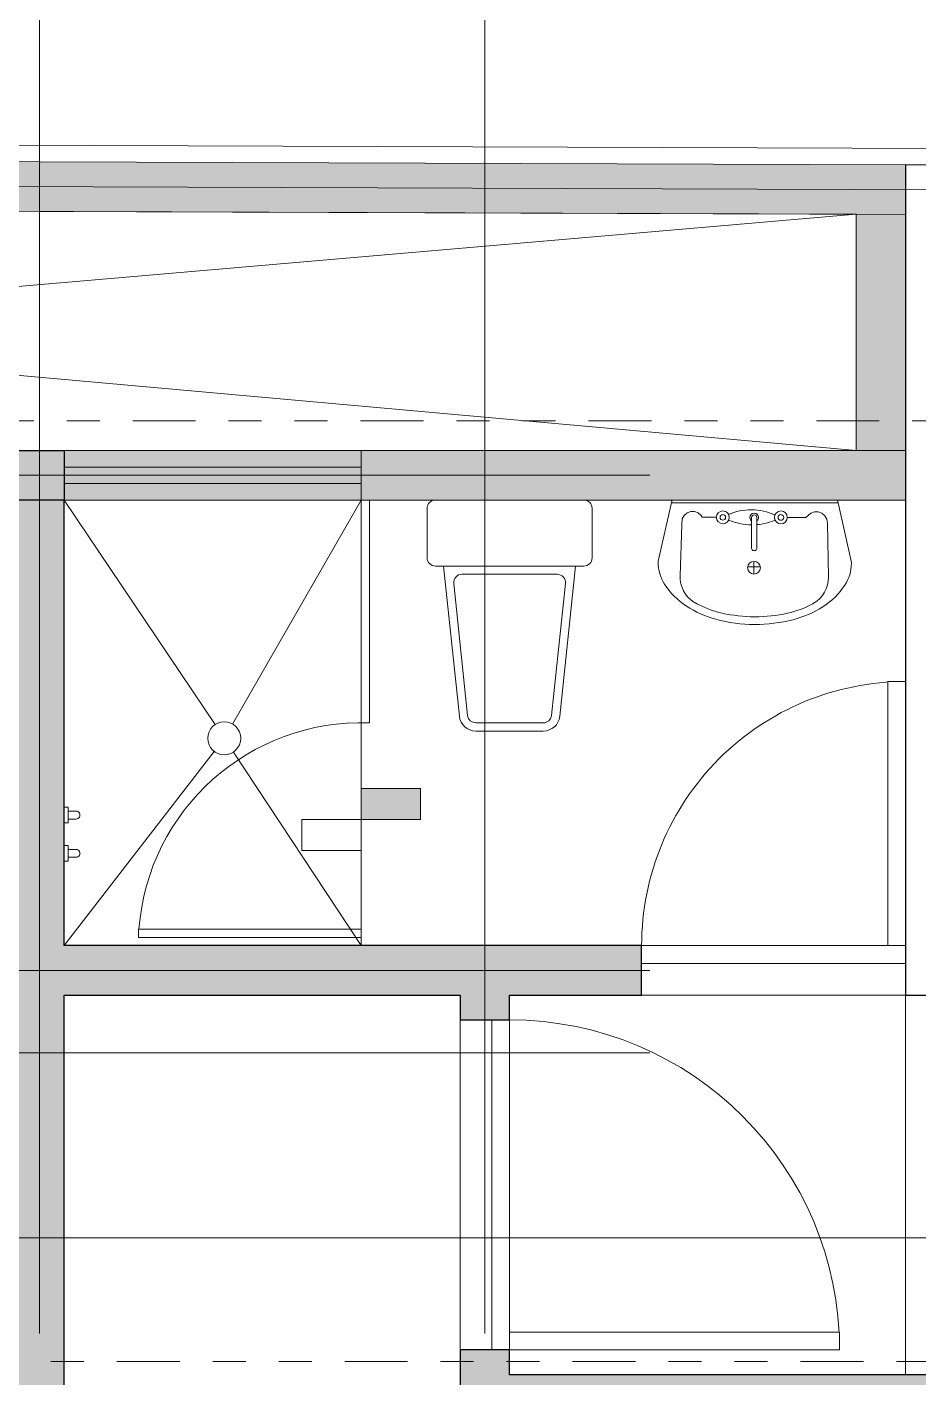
# Model space of a CAD drawing. Header units: metres. Extents: x -54 to 264, y -14 to 31.
# Drawn here: x 37.258 to 39.958, y 17.793 to 21.883 of the extents above; entities that cross this region are included whole.
import ezdxf
from ezdxf.enums import TextEntityAlignment as Align

# ---------------------------------------------------------------- set-up
doc = ezdxf.new("R2010")
doc.units = ezdxf.units.M
doc.header["$LTSCALE"] = 0.001
for name, pattern in [('CENTERX2', [101.6, 63.5, -12.7, 12.7, -12.7]), ('DIVIDEX2', [63.5, 25.4, -12.7, 0, -12.7, 0, -12.7]), ('HIDDENX2', [19.05, 12.7, -6.35])]:
    doc.linetypes.add(name, pattern=pattern)
doc.layers.get('0').update_dxf_attribs({"lineweight": 13, "true_color": 0x000000})
for name, color, linetype, lineweight, true_color in [('JACH-Anotaciones-Cotas-NivelesPiso-Grals', 7, 'Continuous', 13, 0x000000), ('JACH-Anotaciones-Cotas-NivelesPiso-Grals @ 0.075', 7, 'Continuous', 13, 0x000000), ('Jach-Anotaciones-Hatch-Lum100%', 7, 'Continuous', 13, 0x000000), ('Jach-Anotaciones-Hatch-Lum50%', 9, 'Continuous', 13, 0x808080), ('Jach-Anotaciones-Hatch-Lum80%', 250, 'Continuous', 13, 0x333333), ('JACH-Anotaciones-Lineas-CORTE', 7, 'DIVIDEX2', 18, 0x000000), ('JACH-Anotaciones-Lineas-CORTE @ 0.075', 7, 'DIVIDEX2', 18, 0x000000), ('JACH-Anotaciones-Lineas-EJES', 7, 'CENTERX2', 9, 0x666666), ('JACH-Arq-Lineas-Piso', 7, 'Continuous', 13, 0x1a1a1a), ('JACH-Arq-Lineas-Proyeccion', 250, 'HIDDENX2', 13, 0x333333), ('JACH-Arq-Líneas-ProyeccionCerramientos', 7, 'HIDDENX2', 13, 0x000000), ('JACH-Arq-Mobiliario01-', 250, 'Continuous', 9, 0x333333), ('JACH-Arq-Muros01-Carga', 7, 'Continuous', 25, 0x000000), ('JACH-Arq-Muros03Bajos', 7, 'Continuous', 13, 0x404040), ('JACH-Arq-Puertas01-', 7, 'Continuous', 13, 0x404040), ('JACH-Arq-Ventanas-BajasyPisoTecho', 7, 'Continuous', 13, 0x404040)]:
    doc.layers.add(name, color=color, linetype=linetype, lineweight=lineweight, true_color=true_color)
doc.styles.add('01c-Arial-JACH(3mm)', font='arial.ttf', dxfattribs={"height": 3})

# ---------------------------------------------------------------- blocks, each defined once
blk = doc.blocks.new('*U69')
at = {"lineweight": 0, "ltscale": 100}
blk.add_wipeout([(-0.925, 0.17), (-0.925, -0.02), (-0.125, -0.02), (-0.125, 0.17)], dxfattribs=at).dxf.layer = 'Jach-Anotaciones-Hatch-Lum50%'
at = {"lineweight": 0}
blk.add_arc((-0.925, 0), 0.8, 270, 0, dxfattribs=at)
at = {"lineweight": 30}
blk.add_wipeout([(-0.871, 0), (-0.871, -0.8), (-0.925, -0.8), (-0.925, 0)], dxfattribs=at)
blk.add_lwpolyline([(-0.871, 0), (-0.871, -0.8), (-0.925, -0.8), (-0.925, 0)], close=True)
at = {"layer": 'Jach-Anotaciones-Hatch-Lum50%', "color": 9}
blk.add_lwpolyline([(-0.925, 0.054), (-0.125, 0.054), (-0.125, 0), (-0.925, 0)], close=True, dxfattribs=at)
blk = doc.blocks.new('A$C274B7A8C')
for p, q in [((0.025, 0.7), (0.475, 0.7)), ((0, 0.525), (0, 0.675)), ((0.5, 0.675), (0.5, 0.525)), ((0.475, 0.5), (0.025, 0.5)), ((0.05, 0.5), (0.0979, 0.0448)), ((0.4021, 0.0448), (0.45, 0.5)), ((0.1055, 0.475), (0.3945, 0.475)), ((0.0807, 0.4474), (0.1228, 0.0474)), ((0.3772, 0.0474), (0.4193, 0.4474)), ((0.1476, 0.025), (0.3524, 0.025)), ((0.1476, 0), (0.3524, 0))]:
    blk.add_line(p, q)
for centre, radius, start, end in [((0.025, 0.675), 0.025, 90, 180), ((0.475, 0.675), 0.025, 0, 90), ((0.025, 0.525), 0.025, 180, 270), ((0.475, 0.525), 0.025, 270, 0), ((0.1055, 0.45), 0.025, 90, 186.009), ((0.3945, 0.45), 0.025, 353.991, 90), ((0.1476, 0.05), 0.05, 186.009, 270), ((0.1476, 0.05), 0.025, 186.009, 270), ((0.3524, 0.05), 0.025, 270, 353.991), ((0.3524, 0.05), 0.05, 270, 353.991)]:
    blk.add_arc(centre, radius, start, end)
blk = doc.blocks.new('A$C6AA41FE3')
at = {"linetype": 'ByBlock'}
for p, q in [((0.1919, 0.5849), (0.3733, 0.5439)), ((0.3687, 0.04), (0.3687, 0.5439)), ((0.3687, 0.5439), (0.3772, 0.5439)), ((0.3772, 0.0411), (0.3772, 0.5439)), ((0.3026, 0.514), (0.1469, 0.5187)), ((0.32, 0.5127), (0.3026, 0.514)), ((0.3305, 0.5069), (0.32, 0.5127)), ((0.3383, 0.4979), (0.3305, 0.5069)), ((0.3425, 0.4869), (0.3383, 0.4979)), ((0.3251, 0.409), (0.3253, 0.4524)), ((0.3253, 0.4524), (0.3305, 0.4553)), ((0.3305, 0.4553), (0.3383, 0.4642)), ((0.3383, 0.4642), (0.3425, 0.4752)), ((0.3425, 0.4752), (0.3425, 0.4869)), ((0.1525, 0.2951), (0.1884, 0.2951)), ((0.1747, 0.3146), (0.1747, 0.2774)), ((0.2326, 0.3025), (0.3243, 0.3025)), ((0.2326, 0.3021), (0.2326, 0.3025)), ((0.2326, 0.2863), (0.2326, 0.2867)), ((0.3243, 0.2863), (0.2326, 0.2863)), ((0.3243, 0.3025), (0.3243, 0.3024)), ((0.3243, 0.2864), (0.3243, 0.2863)), ((0.3243, 0.1379), (0.3245, 0.1941)), ((0.3374, 0.1229), (0.3243, 0.1379)), ((0.3415, 0.1119), (0.3374, 0.1229)), ((0.3296, 0.0802), (0.3374, 0.0892)), ((0.3374, 0.0892), (0.3415, 0.1002)), ((0.3415, 0.1002), (0.3415, 0.1119)), ((0.144, 0.0693), (0.3071, 0.0724)), ((0.3071, 0.0724), (0.3191, 0.0744)), ((0.3191, 0.0744), (0.3296, 0.0802)), ((0.3772, 0.0411), (0.3687, 0.0411)), ((0.188, 0), (0.3687, 0.04))]:
    blk.add_line(p, q, dxfattribs=at)
for centre, radius in [((0.3245, 0.3895), 0.0195), ((0.3245, 0.3895), 0.00849), ((0.172, 0.2951), 0.0195), ((0.3245, 0.2136), 0.0195), ((0.3245, 0.2136), 0.00849)]:
    blk.add_circle(centre, radius, dxfattribs=at)
for centre, radius, start, end in [((0.1864, 0.4671), 0.118, 89.1785, 123.1413), ((0.1877, 0.4667), 0.1183, 87.9266, 89.8113), ((0.241, 0.3799), 0.2208, 122.6461, 147.0936), ((0.3304, 0.324), 0.3262, 147.383, 164.6821), ((0.1441, 0.4288), 0.09, 88.2595, 147.7588), ((0.3272, 0.3256), 0.3003, 152.1306, 167.3001), ((0.2193, 0.3814), 0.1789, 147.7588, 151.7723), ((0.4743, 0.289), 0.4743, 165.1956, 179.4863), ((0.5, 0.2906), 0.4766, 167.7656, 179.7702), ((0.4839, 0.3016), 0.1818, 157.4645, 179.7061), ((0.1798, 0.3042), 0.1678, 334.4875, 24.1794), ((0.4743, 0.2935), 0.4743, 180.0316, 194.3223), ((0.5, 0.2944), 0.4766, 180.2298, 192.2344), ((0.2312, 0.2944), 0.0078, 80.1551, 279.8449), ((0.4839, 0.3016), 0.1818, 184.8087, 202.5355), ((0.3243, 0.2944), 0.013, 218.4979, 141.5021), ((0.3243, 0.2944), 0.0134, 270, 90), ((0.3243, 0.2944), 0.00798, 270, 90), ((0.33, 0.2597), 0.3262, 194.841, 212.14), ((0.3272, 0.2594), 0.3003, 192.6999, 207.8694), ((0.2402, 0.2046), 0.2208, 212.4413, 236.8887), ((0.2193, 0.2037), 0.1789, 208.2281, 209.9799), ((0.1423, 0.1592), 0.09, 209.9799, 271.0537), ((0.1848, 0.1179), 0.1179, 236.4084, 270.3713), ((0.1861, 0.1183), 0.1183, 269.7541, 270.9471)]:
    blk.add_arc(centre, radius, start, end, dxfattribs=at)
blk = doc.blocks.new('*U94')
at = {"lineweight": 0}
blk.add_arc((-2.075, -1), 1, 360, 90, dxfattribs=at)
at = {"layer": 'Jach-Anotaciones-Hatch-Lum50%'}
blk.add_lwpolyline([(-2.075, -1.054), (-1.075, -1.054), (-1.075, -1), (-2.075, -1)], close=True, dxfattribs=at)
at = {"lineweight": 30}
blk.add_wipeout([(-2.021, -1), (-2.021, 0), (-2.075, 0), (-2.075, -1)], dxfattribs=at)
blk.add_lwpolyline([(-2.021, -1), (-2.021, 0), (-2.075, 0), (-2.075, -1)], close=True)
blk = doc.blocks.new('*U92')
at = {"lineweight": 0, "ltscale": 100}
h = blk.add_hatch(color=256, dxfattribs=at)
h.dxf.hatch_style = 1
h.paths.add_polyline_path([(0, 0), (0, -1.25), (2.4, -1.25), (2.4, 0)])
for points in [[(-2.4, 1.25), (-2.4, 0), (0, 0), (0, 1.25)], [(0, 0), (0, -1.25), (2.4, -1.25), (2.4, 0)]]:
    blk.add_lwpolyline(points, close=True, dxfattribs=at)
blk = doc.blocks.new('*U585')
at = {"layer": 'JACH-Anotaciones-Cotas-NivelesPiso-Grals @ 0.075', "xscale": -0.07500000000000002, "yscale": 0.07500000000000002, "zscale": 0.07500000000000002, "rotation": 180}
blk.add_blockref('*U92', (38.2709, 19.4821), dxfattribs=at)
blk = doc.blocks.new('*U297')
at = {"linetype": 'DIVIDEX2', "lineweight": 0, "ltscale": 100}
blk.add_lwpolyline([(-768.018, 0), (62.177, 0)], dxfattribs=at)
at = {"lineweight": 0, "ltscale": 100, "style": '01c-Arial-JACH(3mm)'}
for tag, p in [('JACH-SECCIONMURO', (-773.518, 2.109)), ('NO.DEPLANO', (-773.518, -1.994))]:
    blk.add_attdef(tag, text='', height=3, dxfattribs=at).set_placement(p, align=Align.MIDDLE_CENTER)
blk = doc.blocks.new('*U644')
at = {"layer": 'JACH-Anotaciones-Lineas-CORTE @ 0.075', "xscale": -0.075, "yscale": 0.075, "zscale": 0.075, "rotation": 180}
blk.add_blockref('*U297', (50.9401, 17.84), dxfattribs=at)
blk = doc.blocks.new('*U294')
at = {"linetype": 'DIVIDEX2', "lineweight": 0, "ltscale": 100}
blk.add_lwpolyline([(-767.377, 0), (62.177, 0)], dxfattribs=at)
at = {"lineweight": 0, "ltscale": 100, "style": '01c-Arial-JACH(3mm)'}
for tag, p in [('JACH-SECCIONMURO', (-772.877, 2.109)), ('NO.DEPLANO', (-772.877, -1.994))]:
    blk.add_attdef(tag, text='', height=3, dxfattribs=at).set_placement(p, align=Align.MIDDLE_CENTER)
blk = doc.blocks.new('*U652')
at = {"layer": 'JACH-Anotaciones-Lineas-CORTE @ 0.075', "xscale": -0.075, "yscale": 0.075, "zscale": 0.075, "rotation": 180}
blk.add_blockref('*U294', (50.9401, 20.69), dxfattribs=at)

msp = doc.modelspace()

# ---------------------------------------------------------------- hatches: boundary and pattern name
at = {"layer": 'Jach-Anotaciones-Hatch-Lum50%', "ltscale": 100}
msp.add_hatch(color=256, dxfattribs=at).paths.add_polyline_path([(31.4709, 21.4947), (31.4709, 21.3447), (39.7709, 21.3156), (39.7709, 20.6), (39.9209, 20.6), (39.9209, 21.4656)])
h = msp.add_hatch(color=256, dxfattribs=at)
h.dxf.hatch_style = 1
h.paths.add_polyline_path([(37.3709, 20.6), (38.2709, 20.6), (38.2709, 20.45), (37.3709, 20.45)])
at = {"layer": 'Jach-Anotaciones-Hatch-Lum80%', "ltscale": 100}
h = msp.add_hatch(color=256, dxfattribs=at)
h.dxf.hatch_style = 1
h.paths.add_polyline_path([(32.6709, 20.6), (37.3709, 20.6), (37.3709, 20.45), (32.6709, 20.45)])
h = msp.add_hatch(color=256, dxfattribs=at)
h.dxf.hatch_style = 1
h.paths.add_polyline_path([(39.9209, 20.6), (38.2709, 20.6), (38.2709, 20.45), (39.9209, 20.45)])
h = msp.add_hatch(color=256, dxfattribs=at)
h.dxf.hatch_style = 1
h.paths.add_polyline_path([(37.3709, 15.7), (37.3709, 18.95), (38.5709, 18.95), (38.5709, 18.875), (38.7209, 18.875), (38.7209, 18.95), (39.1209, 18.95), (39.1209, 19.1), (37.3709, 19.1), (37.3709, 20.45), (37.2209, 20.45), (37.2209, 15.7)])

# ---------------------------------------------------------------- linework, layer by layer
at = {"layer": 'Jach-Anotaciones-Hatch-Lum100%', "ltscale": 100}
for points in [[(37.3709, 20.6), (38.2709, 20.6), (38.2709, 20.45), (37.3709, 20.45)], [(37.3709, 20.5), (37.3709, 20.55), (38.2709, 20.55), (38.2709, 20.5)]]:
    msp.add_lwpolyline(points, close=True, dxfattribs=at)
at = {"layer": 'JACH-Anotaciones-Lineas-EJES', "ltscale": 100}
for points in [[(37.2959, -2.3956), (37.2959, 25.8947)], [(38.6459, -2.3956), (38.6459, 25.8947)], [(-4.3309, 21.5445), (52.1472, 21.3476)], [(22.6359, 20.525), (52.1472, 20.525)]]:
    msp.add_lwpolyline(points, dxfattribs=at)
at = {"layer": 'JACH-Arq-Lineas-Piso', "ltscale": 100}
for points in [[(37.3709, 20.45), (37.8282, 19.7695)], [(37.881, 19.7714), (38.2709, 20.45)], [(37.3709, 19.1), (37.8255, 19.6885)], [(37.8837, 19.6863), (38.2709, 19.1)]]:
    msp.add_lwpolyline(points, dxfattribs=at)
msp.add_circle((37.8561, 19.728), 0.05, dxfattribs=at)
at = {"layer": 'JACH-Arq-Lineas-Proyeccion', "linetype": 'Continuous', "ltscale": 100}
for points in [[(31.4709, 21.3447), (39.7709, 20.6)], [(39.7709, 21.3156), (31.4709, 20.6)]]:
    msp.add_lwpolyline(points, dxfattribs=at)
at = {"layer": 'JACH-Arq-Mobiliario01-'}
for p, q in [((37.3709, 19.5195), (37.3829, 19.5195)), ((37.3709, 19.4715), (37.3709, 19.5195)), ((37.3829, 19.4715), (37.3829, 19.5195)), ((37.3709, 19.4715), (37.3829, 19.4715)), ((37.3829, 19.5075), (37.4069, 19.5075)), ((37.3829, 19.4835), (37.4069, 19.4835)), ((37.3709, 19.4035), (37.3829, 19.4035)), ((37.3709, 19.4035), (37.3709, 19.3555)), ((37.3829, 19.4035), (37.3829, 19.3555)), ((37.3829, 19.3915), (37.4069, 19.3915)), ((37.3709, 19.3555), (37.3829, 19.3555)), ((37.3829, 19.3675), (37.4069, 19.3675))]:
    msp.add_line(p, q, dxfattribs=at)
at = {"layer": 'JACH-Arq-Mobiliario01-', "color": 3, "ltscale": 100}
msp.add_lwpolyline([(39.9209, 20.6), (38.2709, 20.6), (38.2709, 20.45), (39.9209, 20.45)], close=True, dxfattribs=at)
at = {"layer": 'JACH-Arq-Mobiliario01-', "extrusion": (0, 0, -1)}
for centre in [(37.4069, 19.4955), (37.4069, 19.3795)]:
    msp.add_ellipse(centre, major_axis=(-0.00849, -0.00849), ratio=1, start_param=2.356194, end_param=5.497787, dxfattribs=at)
at = {"layer": 'JACH-Arq-Muros01-Carga', "color": 3, "ltscale": 100}
msp.add_lwpolyline([(32.6709, 20.6), (37.3709, 20.6), (37.3709, 20.45), (32.6709, 20.45)], close=True, dxfattribs=at)
at = {"layer": 'JACH-Arq-Muros03Bajos', "ltscale": 100}
msp.add_lwpolyline([(31.4709, 21.4947), (31.4709, 21.3447), (39.9209, 21.3151), (39.9209, 21.4651)], close=True, dxfattribs=at)
at = {"layer": 'JACH-Arq-Muros03Bajos', "color": 3, "ltscale": 100}
msp.add_lwpolyline([(31.4709, 21.4947), (31.4709, 21.3447), (39.7709, 21.3156), (39.7709, 20.6), (39.9209, 20.6), (39.9209, 21.4656)], close=True, dxfattribs=at)
at = {"layer": 'JACH-Arq-Ventanas-BajasyPisoTecho', "ltscale": 100}
for points in [[(37.3709, 19.1), (38.2709, 19.1), (38.2709, 20.45), (37.3709, 20.45)], [(38.2709, 20.45), (38.2959, 20.45), (38.2959, 19.775), (38.2709, 19.775)], [(37.5959, 19.125), (37.5959, 19.15), (38.2709, 19.15), (38.2709, 19.125)]]:
    msp.add_lwpolyline(points, close=True, dxfattribs=at)
msp.add_arc((38.2709, 19.1), 0.675, 87.8774, 175.752, dxfattribs=at)

# ---------------------------------------------------------------- block references
at = {"layer": 'JACH-Anotaciones-Cotas-NivelesPiso-Grals', "lineweight": 0}
msp.add_blockref('*U585', (0, 0), dxfattribs=at)
at = {"layer": 'JACH-Anotaciones-Lineas-CORTE', "lineweight": 0}
msp.add_blockref('*U652', (0, 0), dxfattribs=at)
at = {"layer": 'JACH-Arq-Mobiliario01-', "ltscale": 100, "xscale": -1, "rotation": 359.9798579888546}
msp.add_blockref('A$C274B7A8C', (38.9706, 19.7499), dxfattribs=at)
at = {"layer": 'JACH-Arq-Mobiliario01-', "ltscale": 100, "rotation": 89.94963773888047}
msp.add_blockref('A$C6AA41FE3', (39.7562, 20.0726), dxfattribs=at)

# ---------------------------------------------------------------- next in the draw order: block references
at = {"layer": 'JACH-Arq-Puertas01-', "ltscale": 100, "rotation": 180}
msp.add_blockref('*U69', (38.9959, 19.1), dxfattribs=at)

# ---------------------------------------------------------------- next in the draw order: hatches: boundary and pattern name
at = {"layer": 'Jach-Anotaciones-Hatch-Lum80%', "ltscale": 100}
h = msp.add_hatch(color=256, dxfattribs=at)
h.dxf.hatch_style = 1
h.paths.add_polyline_path([(38.7209, 13.75), (39.7209, 13.75), (39.7209, 13.9), (38.7209, 13.9), (38.7209, 15.7), (40.5209, 15.7), (40.5209, 13.75), (40.6709, 13.75), (40.6709, 15.7), (44.2209, 15.7), (44.2209, 13.75), (45.2709, 13.75), (45.2709, 13.9), (44.3709, 13.9), (44.3709, 19.3001), (44.5219, 19.3), (44.5219, 19.4501), (44.2209, 19.4501), (44.2209, 15.85), (39.3959, 15.85), (39.3959, 17.65), (40.0709, 17.65), (40.0709, 17.8), (39.9524, 17.8), (39.7884, 17.8), (38.7209, 17.8), (38.7209, 17.875), (38.5709, 17.875), (38.5709, 17.65), (39.2459, 17.65), (39.2459, 15.85), (38.5709, 15.85), (38.5709, 13.75), (38.5709, 13.675), (38.7209, 13.675)])

# ---------------------------------------------------------------- next in the draw order: linework, layer by layer
at = {"layer": 'JACH-Anotaciones-Lineas-EJES', "ltscale": 100}
msp.add_lwpolyline([(22.6359, 19.025), (52.1472, 19.025)], dxfattribs=at)
at = {"layer": 'JACH-Arq-Líneas-ProyeccionCerramientos', "lineweight": 0, "ltscale": 100}
for points in [[(39.9209, 19.1), (39.1209, 19.1), (39.1209, 18.95), (39.9209, 18.95)], [(39.9209, 18.95), (40.0709, 18.95), (40.0709, 17.8), (39.9209, 17.8)]]:
    msp.add_lwpolyline(points, close=True, dxfattribs=at)
at = {"layer": 'JACH-Arq-Muros01-Carga', "color": 3, "ltscale": 100}
for points in [[(44.3709, 20.8001), (44.3709, 21.4497), (39.9209, 21.4652), (39.9209, 18.95), (40.0709, 18.95), (40.0709, 21.3145), (44.2209, 21.3002), (44.2209, 20.6501), (44.3709, 20.6501), (44.4709, 20.6501), (44.4709, 20.8001), (44.3709, 20.8001)], [(37.3709, 15.7), (37.3709, 18.95), (38.5709, 18.95), (38.5709, 18.875), (38.7209, 18.875), (38.7209, 18.95), (39.1209, 18.95), (39.1209, 19.1), (37.3709, 19.1), (37.3709, 20.45), (37.2209, 20.45), (37.2209, 15.7)]]:
    msp.add_lwpolyline(points, close=True, dxfattribs=at)
msp.add_lwpolyline([(44.5219, 19.4501), (44.2209, 19.4501), (44.2209, 15.85), (39.3959, 15.85), (39.3959, 17.65), (40.0709, 17.65), (40.0709, 17.8), (39.9524, 17.8), (39.7884, 17.8), (38.7209, 17.8), (38.7209, 17.875), (38.5709, 17.875), (38.5709, 17.65), (39.2459, 17.65), (39.2459, 15.85), (38.5709, 15.85), (38.5709, 13.75)], dxfattribs=at)

# ---------------------------------------------------------------- next in the draw order: block references
at = {"layer": 'JACH-Arq-Puertas01-', "ltscale": 100, "xscale": -1, "rotation": 270}
msp.add_blockref('*U94', (39.7209, 19.95), dxfattribs=at)

# ---------------------------------------------------------------- next in the draw order: linework, layer by layer
at = {"layer": 'JACH-Anotaciones-Lineas-EJES', "ltscale": 100}
for points in [[(22.6359, 18.775), (52.1472, 18.775)], [(-4.3309, 18.215), (52.1472, 18.215)]]:
    msp.add_lwpolyline(points, dxfattribs=at)
at = {"layer": 'JACH-Arq-Lineas-Piso', "ltscale": 100}
msp.add_lwpolyline([(0.085, 21.6541), (44.72, 21.4985), (44.6706, 0), (0, 0)], close=True, dxfattribs=at)
at = {"layer": 'JACH-Arq-Líneas-ProyeccionCerramientos', "lineweight": 0, "ltscale": 100}
msp.add_lwpolyline([(38.5709, 18.875), (38.7209, 18.875), (38.7209, 17.875), (38.5709, 17.875)], close=True, dxfattribs=at)

# ---------------------------------------------------------------- next in the draw order: block references
at = {"layer": 'JACH-Anotaciones-Lineas-CORTE', "lineweight": 0}
msp.add_blockref('*U644', (0, 0), dxfattribs=at)

doc.saveas('drawing.dxf')
